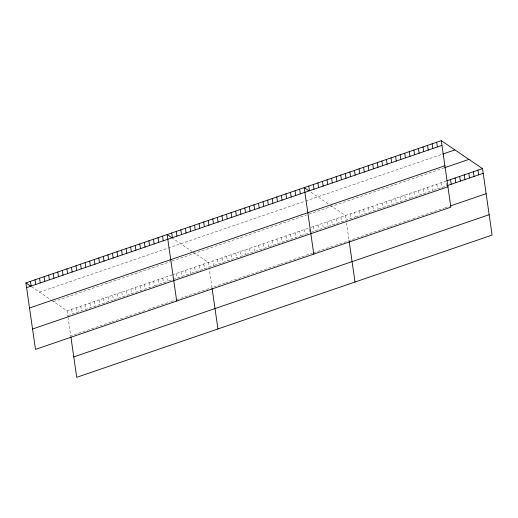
<?xml version="1.0" encoding="UTF-8"?>
<svg xmlns="http://www.w3.org/2000/svg" width="518" height="518" viewBox="0 0 518 518"><rect width="100%" height="100%" fill="white"/><g stroke="black" fill="none" stroke-linecap="round" stroke-linejoin="round"><path stroke-width="0.39" stroke-dasharray="2.59 1.94" d="M39.51 292.133L304.105 201.528M305.633 201.003L441.181 154.591M53.529 301.625L170.461 261.584M171.982 261.066L306.708 214.931M308.987 214.148L444.541 167.735M51.774 300.434L67.139 310.839L171.918 274.954L172.261 277.311M172.682 274.695L308.89 228.056L309.453 231.973M311.176 227.272L445.966 181.119M67.813 315.54L113.371 299.941L112.697 295.234M114.135 299.682L154.377 285.897L153.697 281.196M155.135 285.638L168.046 281.222L167.366 276.515M168.803 280.957L172.598 279.662M173.355 279.403L190.825 273.42L190.145 268.719M191.582 273.161L213.617 265.617L212.937 260.91M214.374 265.352L245.597 254.662L244.923 249.961M246.361 254.403L254.739 251.534L254.06 246.833M255.497 251.275L268.447 246.84L267.767 242.139M269.205 246.581L300.427 235.891L299.754 231.183M301.191 235.625L309.57 232.757M311.091 232.239L323.277 228.069L322.597 223.362M324.035 227.803L355.257 217.113L354.584 212.412M356.021 216.854L378.108 209.291L377.428 204.591M378.865 209.032L410.088 198.342L409.414 193.635M410.852 198.077L432.938 190.514L432.258 185.813M433.695 190.255L446.645 185.82L446.192 182.686M110.994 322.144L70.752 335.923L68.208 318.259M111.752 321.885L124.663 317.463M125.421 317.204L146.685 309.926M148.2 309.408L170.221 301.864M170.979 301.606L175.537 300.045M176.295 299.786L211.221 287.827M224.929 283.132L211.985 287.568L209.337 269.218M225.693 282.873L279.759 264.361M280.523 264.096L312.503 253.147M313.267 252.888L334.589 245.584M335.353 245.325L389.419 226.806M390.183 226.547L412.27 218.984M413.027 218.725L444.25 208.035M445.014 207.776L449.579 206.209M311.014 192.23L329.5 204.746M330.083 205.141L345.441 215.54L346.121 220.241M171.665 237.626L191.841 251.288M193.007 252.078L208.365 262.477L209.045 267.178M31.572 286.758L50.609 299.644M441.394 182.686L442.074 187.386M436.829 184.253L437.503 188.953M427.687 187.38L428.367 192.081M423.122 188.94L423.795 193.648M418.55 190.507L419.23 195.208M413.979 192.074L414.659 196.775M404.843 195.202L405.523 199.903M400.272 196.769L400.951 201.47M395.707 198.329L396.38 203.03M391.135 199.896L391.815 204.597M386.564 201.457L387.244 206.164M381.999 203.024L382.672 207.724M372.856 206.151L373.536 210.858M368.292 207.718L368.965 212.419M363.72 209.285L364.4 213.986M359.149 210.845L359.829 215.546M350.013 213.979L350.692 218.68M346.516 222.96L349.061 240.63M340.876 217.107L341.55 221.808M336.305 218.667L336.985 223.375M331.734 220.234L332.414 224.935M327.169 221.801L327.842 226.502M318.026 224.929L318.706 229.629M313.461 226.495L314.135 231.196M304.319 229.623L304.998 234.324M295.182 232.75L295.862 237.451M290.611 234.317L291.291 239.018M286.046 235.878L286.719 240.585M281.475 237.445L282.155 242.146M276.903 239.012L277.583 243.713M272.339 240.572L273.012 245.273M263.196 243.706L263.876 248.407M258.631 245.267L259.304 249.967M249.488 248.394L250.168 253.101M240.352 251.528L241.032 256.229M235.781 253.088L236.461 257.796M231.216 254.655L231.889 259.356M226.644 256.222L227.324 260.923M222.073 257.783L222.753 262.484M217.508 259.35L218.182 264.05M203.814 264.038L204.487 268.738M199.255 265.598L199.935 270.299M194.697 267.159L195.377 271.859M185.586 270.279L186.266 274.98M181.035 271.84L181.708 276.541M176.476 273.4L177.156 278.101M162.807 278.075L163.487 282.783M158.255 279.636L158.929 284.337M149.139 282.757L149.819 287.458M144.587 284.317L145.267 289.018M140.028 285.878L140.708 290.579M135.476 287.438L136.15 292.139M130.918 288.999L131.598 293.7M126.36 290.559L127.039 295.26M121.808 292.12L122.488 296.82M117.249 293.68L117.929 298.381M108.139 296.795L108.819 301.502M103.581 298.355L104.26 303.062M99.029 299.916L99.709 304.616M94.47 301.476L95.15 306.177M89.918 303.036L90.592 307.737M85.36 304.597L86.04 309.298M80.802 306.157L81.481 310.858M76.25 307.718L76.929 312.419M71.691 309.278L72.371 313.979M67.139 310.839L68.111 317.579"/><path stroke-width="0.78" d="M441.284 140.682L450.861 207.161L35.483 349.397L25.9 282.919L441.284 140.682L482.517 168.603L492.1 235.081L76.716 377.318L70.856 336.629M26.58 287.619L441.958 145.383M442.709 154.066L454.888 149.896M29.513 308.003L444.897 165.773M444.541 167.735L468.913 159.389M446.73 180.86L482.517 168.603M447.403 185.561L483.197 173.303M32.543 329.008L447.928 186.778M450.343 205.95L486.137 193.693M73.776 356.928L489.16 214.698M308.741 190.689L304.208 187.62L313.785 254.098M171.665 237.626L167.133 234.557L176.709 301.036M25.9 282.919L30.439 285.988M477.952 170.169L478.626 174.87M473.381 171.73L474.061 176.437M468.809 173.297L469.489 177.998M464.245 174.864L464.918 179.565M459.673 176.424L460.353 181.132M455.102 177.991L455.782 182.692M450.537 179.558L451.21 184.259M436.713 142.249L437.393 146.95M432.141 143.81L432.821 148.517M427.577 145.377L428.25 150.078M423.005 146.944L423.685 151.644M418.434 148.504L419.114 153.211M413.869 150.071L414.542 154.772M409.298 151.638L409.978 156.339M404.726 153.198L405.406 157.899M400.161 154.765L400.835 159.466M395.59 156.326L396.27 161.033M391.019 157.893L391.699 162.594M386.454 159.46L387.127 164.161M381.883 161.02L382.562 165.728M377.311 162.587L377.991 167.288M372.746 164.154L373.42 168.855M368.175 165.715L368.855 170.416M363.604 167.282L364.284 171.982M359.039 168.849L359.712 173.549M354.467 170.409L355.147 175.11M349.896 171.976L350.576 176.677M345.331 173.536L346.005 178.244M340.76 175.103L341.44 179.804M349.158 241.33L355.024 282.019M336.188 176.67L336.868 181.371M331.624 178.231L332.297 182.932M327.052 179.798L327.732 184.499M322.481 181.365L323.161 186.066M317.916 182.925L318.589 187.626M313.345 184.492L314.025 189.193M308.773 186.053L309.453 190.76M299.637 189.187L300.317 193.887M295.066 190.747L295.746 195.454M290.501 192.314L291.174 197.015M285.93 193.881L286.609 198.582M281.358 195.441L282.038 200.142M276.793 197.008L277.467 201.709M272.222 198.569L272.902 203.276M267.651 200.136L268.33 204.837M263.086 201.703L263.759 206.404M258.514 203.263L259.194 207.971M253.943 204.83L254.623 209.531M249.378 206.397L250.052 211.098M244.807 207.958L245.487 212.658M240.235 209.525L240.915 214.225M235.671 211.091L236.344 215.792M231.099 212.652L231.779 217.353M226.528 214.219L227.208 218.92M221.963 215.779L222.636 220.487M217.392 217.346L218.072 222.047M212.82 218.913L213.5 223.614M208.255 220.474L208.929 225.181M203.684 222.041L204.364 226.742M212.082 288.267L217.948 328.956M199.113 223.608L199.793 228.309M194.548 225.168L195.221 229.869M189.976 226.735L190.656 231.436M185.405 228.296L186.085 233.003M180.84 229.862L181.514 234.563M176.269 231.429L176.949 236.13M171.698 232.99L172.377 237.697M162.574 236.117L163.254 240.818M158.016 237.678L158.696 242.379M153.464 239.238L154.137 243.939M148.906 240.799L149.585 245.5M144.354 242.359L145.027 247.06M139.795 243.92L140.475 248.621M135.237 245.474L135.917 250.181M130.685 247.034L131.358 251.742M126.127 248.595L126.806 253.302M121.575 250.155L122.248 254.856M117.016 251.716L117.696 256.416M112.458 253.276L113.138 257.977M107.906 254.837L108.579 259.537M103.347 256.397L104.027 261.098M98.796 257.958L99.469 262.658M94.237 259.518L94.917 264.219M89.679 261.078L90.359 265.779M85.127 262.639L85.8 267.34M80.568 264.199L81.248 268.9M76.016 265.753L76.69 270.461M71.458 267.314L72.138 272.021M66.9 268.874L67.58 273.582M62.348 270.435L63.021 275.136M57.789 271.995L58.469 276.696M53.237 273.556L53.911 278.257M48.679 275.116L49.359 279.817M44.121 276.677L44.801 281.378M39.569 278.237L40.242 282.938M35.01 279.798L35.69 284.499M30.458 281.358L31.132 286.059"/></g></svg>
